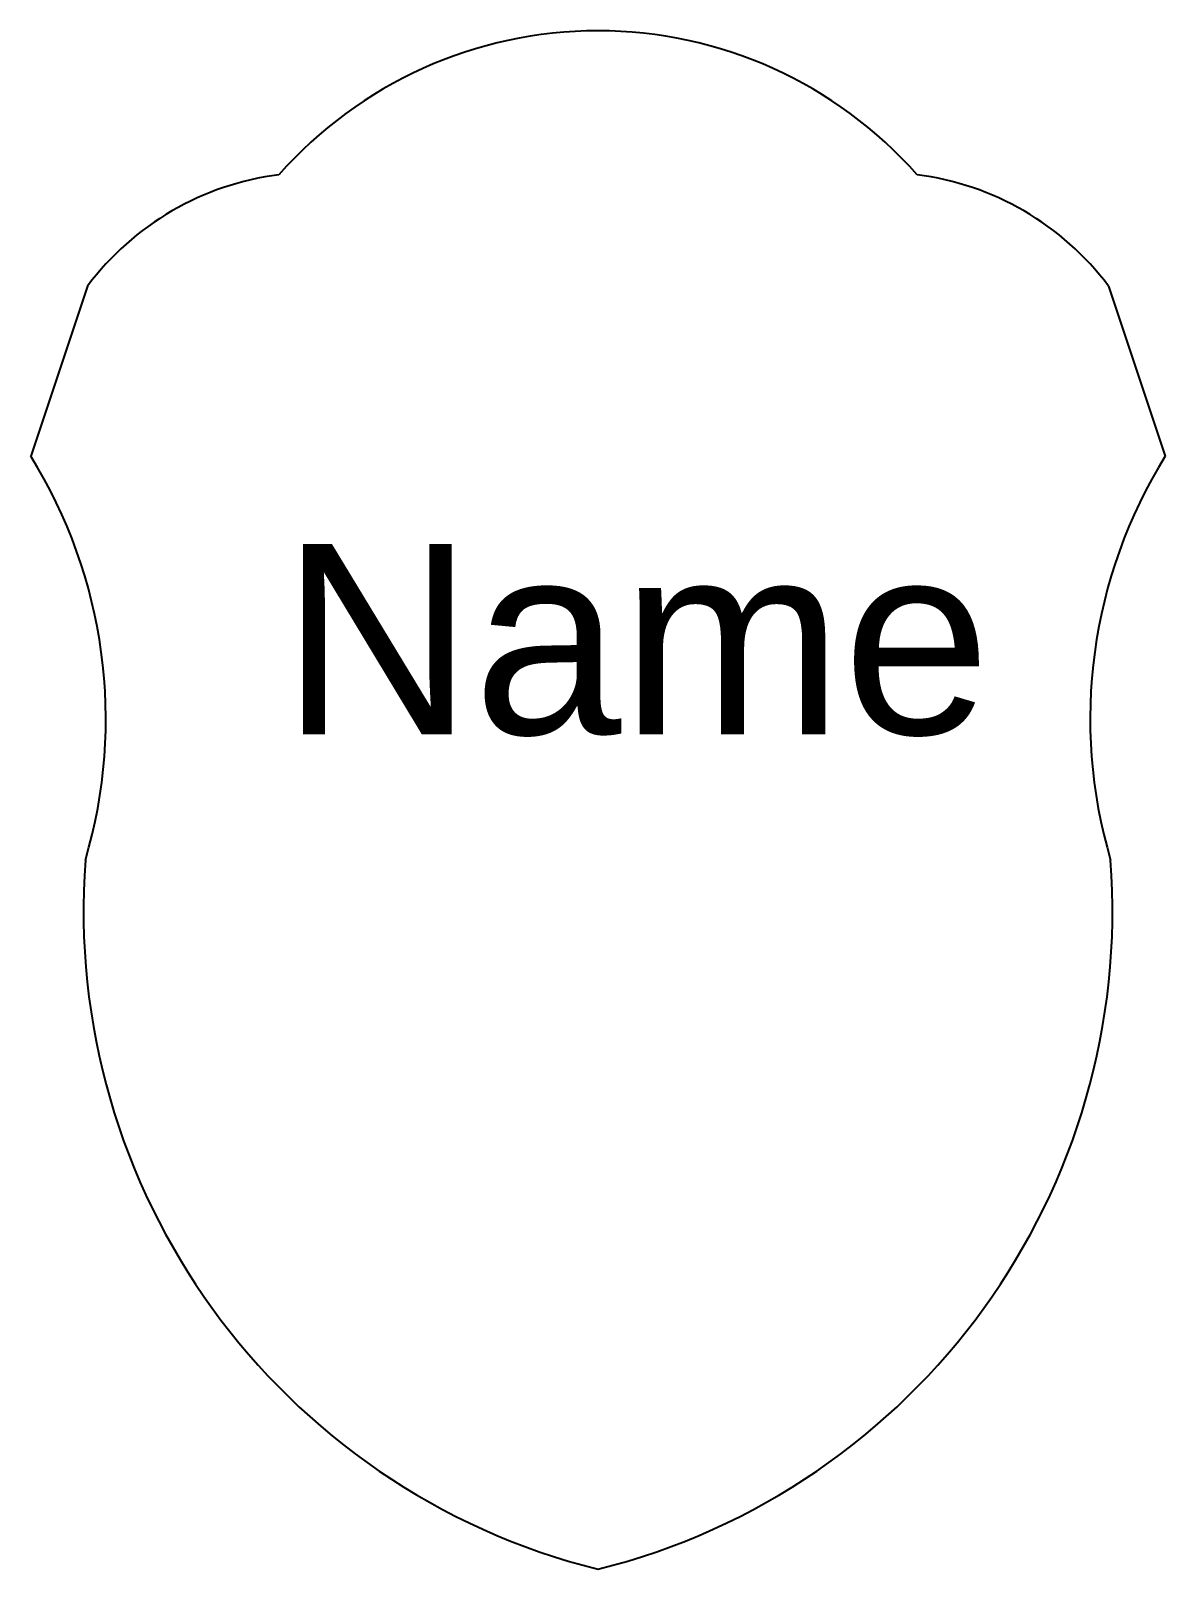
# Model space of a CAD drawing. Header units: inches. Extents: x 16.3 to 56.3, y 17 to 71.2.
import ezdxf

# ---------------------------------------------------------------- set-up
doc = ezdxf.new("R2010")
doc.units = ezdxf.units.IN
doc.header["$MEASUREMENT"] = 0
doc.styles.get("Standard").update_dxf_attribs({"font": 'Arial.ttf'})

msp = doc.modelspace()

# ---------------------------------------------------------------- linework, layer by layer
at = {"color": 1, "ltscale": 0.001}
for p, q in [((18.253, 62.249), (16.253, 56.249)), ((54.253, 62.249), (56.253, 56.249))]:
    msp.add_line(p, q, dxfattribs=at)
for centre, radius, start, end in [((36.253, 56.249), 15, 41.4096, 138.5904), ((26.253, 56.249), 10, 97.1808, 143.1301), ((46.253, 56.249), 10, 36.8699, 82.8192), ((1.342, 46.98), 17.557, 343.5358, 31.8659), ((71.164, 46.98), 17.557, 148.1341, 196.4642), ((42.048, 40.223), 23.935, 175.7314, 255.9892), ((30.458, 40.223), 23.935, 284.0108, 4.2686)]:
    msp.add_arc(centre, radius, start, end, dxfattribs=at)

# ---------------------------------------------------------------- texts
at = {"insert": (25.084, 53.157), "char_height": 6.7139, "attachment_point": 1}
msp.add_mtext_dynamic_manual_height_columns('Name', width=9.86272, gutter_width=33.57, heights=[0], dxfattribs=at)

doc.saveas('drawing.dxf')
